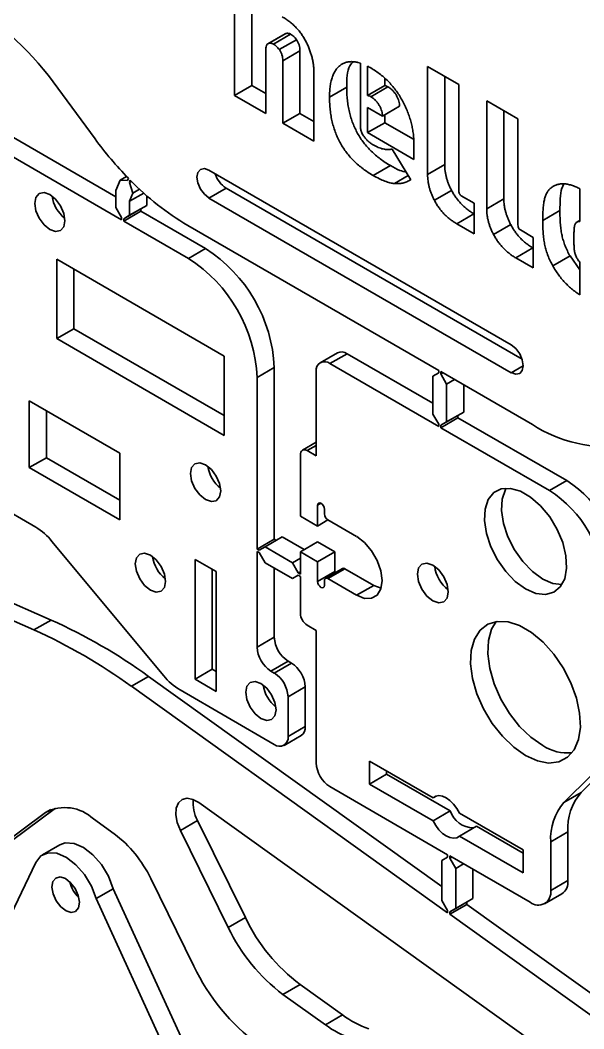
# Model space of a CAD drawing. Header units: millimetres. Extents: x 0 to 415, y 0 to 292.
# Drawn here: x 338.52 to 344.32, y 138.08 to 148.46 of the extents above; entities that cross this region are included whole.
import ezdxf

# ---------------------------------------------------------------- set-up
doc = ezdxf.new("R2010")
doc.units = ezdxf.units.MM

# ---------------------------------------------------------------- blocks, each defined once
blk = doc.blocks.new('SE37')
at = {"color": 7, "linetype": 'Continuous', "lineweight": 35}
for p, q in [((340.374, 146.927), (340.348, 146.896)), ((340.415, 146.935), (340.374, 146.927)), ((340.462, 146.918), (340.415, 146.935)), ((340.348, 146.896), (340.338, 146.847)), ((340.338, 146.847), (340.348, 146.787)), ((340.348, 146.787), (340.374, 146.725)), ((340.374, 146.725), (340.415, 146.671)), ((340.415, 146.671), (340.462, 146.633))]:
    blk.add_line(p, q, dxfattribs=at)
blk = doc.blocks.new('SE36')
blk.add_blockref('SE37', (0, 0))
blk = doc.blocks.new('SE39')
at = {"color": 7, "linetype": 'Continuous', "lineweight": 35}
for p, q in [((343.623, 145.082), (343.576, 145.121)), ((343.664, 145.028), (343.623, 145.082)), ((343.69, 144.966), (343.664, 145.028)), ((343.7, 144.906), (343.69, 144.966)), ((343.576, 144.835), (343.623, 144.818)), ((343.623, 144.818), (343.664, 144.826)), ((343.664, 144.826), (343.69, 144.857)), ((343.69, 144.857), (343.7, 144.906))]:
    blk.add_line(p, q, dxfattribs=at)
blk = doc.blocks.new('SE38')
blk.add_blockref('SE39', (0, 0))
blk = doc.blocks.new('SE165')
at = {"color": 7, "linetype": 'Continuous', "lineweight": 35}
for p, q in [((340.318, 143.898), (340.284, 143.859)), ((340.369, 143.908), (340.318, 143.898)), ((340.428, 143.887), (340.369, 143.908)), ((340.284, 143.859), (340.273, 143.797)), ((340.273, 143.797), (340.284, 143.721)), ((340.488, 143.839), (340.428, 143.887)), ((340.538, 143.771), (340.488, 143.839)), ((340.284, 143.721), (340.318, 143.644)), ((340.572, 143.693), (340.538, 143.771)), ((340.584, 143.617), (340.572, 143.693)), ((340.318, 143.644), (340.369, 143.576)), ((340.572, 143.556), (340.584, 143.617)), ((340.369, 143.576), (340.428, 143.528)), ((340.428, 143.528), (340.488, 143.507)), ((340.488, 143.507), (340.538, 143.517)), ((340.538, 143.517), (340.572, 143.556))]:
    blk.add_line(p, q, dxfattribs=at)
blk = doc.blocks.new('SE164')
blk.add_blockref('SE165', (0, 0))
blk = doc.blocks.new('SE169')
at = {"color": 7, "linetype": 'Continuous', "lineweight": 35}
for p, q in [((338.679, 146.639), (338.668, 146.577)), ((338.713, 146.678), (338.679, 146.639)), ((338.764, 146.688), (338.713, 146.678)), ((338.823, 146.667), (338.764, 146.688)), ((338.883, 146.619), (338.823, 146.667)), ((338.933, 146.551), (338.883, 146.619)), ((338.668, 146.577), (338.679, 146.502)), ((338.679, 146.502), (338.713, 146.424)), ((338.967, 146.473), (338.933, 146.551)), ((338.713, 146.424), (338.764, 146.356)), ((338.979, 146.398), (338.967, 146.473)), ((338.967, 146.336), (338.979, 146.398)), ((338.764, 146.356), (338.823, 146.308)), ((338.823, 146.308), (338.883, 146.287)), ((338.883, 146.287), (338.933, 146.297)), ((338.933, 146.297), (338.967, 146.336))]:
    blk.add_line(p, q, dxfattribs=at)
blk = doc.blocks.new('SE168')
blk.add_blockref('SE169', (0, 0))
blk = doc.blocks.new('SE171')
at = {"color": 7, "linetype": 'Continuous', "lineweight": 35}
for p, q in [((340.854, 141.607), (340.842, 141.545)), ((340.887, 141.646), (340.854, 141.607)), ((340.938, 141.656), (340.887, 141.646)), ((340.997, 141.635), (340.938, 141.656)), ((341.057, 141.587), (340.997, 141.635)), ((340.842, 141.545), (340.854, 141.47)), ((341.107, 141.519), (341.057, 141.587)), ((341.141, 141.441), (341.107, 141.519)), ((340.854, 141.47), (340.887, 141.392)), ((341.153, 141.366), (341.141, 141.441)), ((340.887, 141.392), (340.938, 141.324)), ((340.938, 141.324), (340.997, 141.276)), ((341.107, 141.265), (341.141, 141.304)), ((341.141, 141.304), (341.153, 141.366)), ((340.997, 141.276), (341.057, 141.255)), ((341.057, 141.255), (341.107, 141.265))]:
    blk.add_line(p, q, dxfattribs=at)
blk = doc.blocks.new('SE170')
blk.add_blockref('SE171', (0, 0))
blk = doc.blocks.new('SE175')
at = {"color": 7, "linetype": 'Continuous', "lineweight": 35}
for p, q in [((339.749, 142.966), (339.715, 142.928)), ((339.799, 142.976), (339.749, 142.966)), ((339.859, 142.955), (339.799, 142.976)), ((339.715, 142.928), (339.703, 142.866)), ((339.703, 142.866), (339.715, 142.79)), ((339.919, 142.907), (339.859, 142.955)), ((339.969, 142.839), (339.919, 142.907)), ((339.715, 142.79), (339.749, 142.712)), ((340.003, 142.762), (339.969, 142.839)), ((340.015, 142.686), (340.003, 142.762)), ((339.749, 142.712), (339.799, 142.644)), ((340.003, 142.624), (340.015, 142.686)), ((339.799, 142.644), (339.859, 142.596)), ((339.859, 142.596), (339.919, 142.575)), ((339.919, 142.575), (339.969, 142.585)), ((339.969, 142.585), (340.003, 142.624))]:
    blk.add_line(p, q, dxfattribs=at)
blk = doc.blocks.new('SE174')
blk.add_blockref('SE175', (0, 0))
blk = doc.blocks.new('SE199')
at = {"color": 7, "linetype": 'Continuous', "lineweight": 35}
for p, q in [((342.656, 142.865), (342.622, 142.825)), ((342.708, 142.875), (342.656, 142.865)), ((342.769, 142.854), (342.708, 142.875)), ((342.83, 142.805), (342.769, 142.854)), ((342.622, 142.825), (342.61, 142.762)), ((342.61, 142.762), (342.622, 142.685)), ((342.881, 142.735), (342.83, 142.805)), ((342.622, 142.685), (342.656, 142.605)), ((342.916, 142.656), (342.881, 142.735)), ((342.928, 142.578), (342.916, 142.656)), ((342.656, 142.605), (342.708, 142.536)), ((342.916, 142.515), (342.928, 142.578)), ((342.708, 142.536), (342.769, 142.486)), ((342.769, 142.486), (342.83, 142.465)), ((342.83, 142.465), (342.881, 142.475)), ((342.881, 142.475), (342.916, 142.515))]:
    blk.add_line(p, q, dxfattribs=at)
blk = doc.blocks.new('SE198')
blk.add_blockref('SE199', (0, 0))
blk = doc.blocks.new('SE201')
at = {"color": 7, "linetype": 'Continuous', "lineweight": 35}
for p, q in [((342.771, 140.221), (342.798, 140.173)), ((342.798, 140.173), (342.831, 140.13)), ((342.831, 140.13), (342.868, 140.093)), ((342.868, 140.093), (342.907, 140.066)), ((342.907, 140.066), (342.945, 140.049)), ((343.015, 140.048), (343.042, 140.065)), ((342.945, 140.049), (342.982, 140.043)), ((342.982, 140.043), (343.015, 140.048))]:
    blk.add_line(p, q, dxfattribs=at)
blk = doc.blocks.new('SE200')
blk.add_blockref('SE201', (0, 0))
blk = doc.blocks.new('SE203')
at = {"color": 7, "linetype": 'Continuous', "lineweight": 35}
for p, q in [((342.798, 140.475), (342.771, 140.458)), ((342.831, 140.481), (342.798, 140.475)), ((342.868, 140.475), (342.831, 140.481)), ((342.907, 140.458), (342.868, 140.475)), ((342.945, 140.43), (342.907, 140.458)), ((342.982, 140.394), (342.945, 140.43)), ((343.015, 140.35), (342.982, 140.394)), ((343.042, 140.302), (343.015, 140.35))]:
    blk.add_line(p, q, dxfattribs=at)
blk = doc.blocks.new('SE202')
blk.add_blockref('SE203', (0, 0))
blk = doc.blocks.new('SE205')
at = {"color": 7, "linetype": 'Continuous', "lineweight": 35}
for p, q in [((343.339, 143.529), (343.396, 143.6)), ((343.396, 143.6), (343.474, 143.639)), ((343.474, 143.639), (343.567, 143.644)), ((343.567, 143.644), (343.67, 143.616)), ((343.67, 143.616), (343.776, 143.554)), ((343.306, 143.431), (343.339, 143.529)), ((343.776, 143.554), (343.879, 143.464)), ((343.3, 143.312), (343.306, 143.431)), ((343.879, 143.464), (343.973, 143.351)), ((343.32, 143.18), (343.3, 143.312)), ((343.973, 143.351), (344.05, 143.222)), ((343.365, 143.043), (343.32, 143.18)), ((344.05, 143.222), (344.107, 143.086)), ((344.107, 143.086), (344.14, 142.95)), ((343.433, 142.909), (343.365, 143.043)), ((343.519, 142.787), (343.433, 142.909)), ((344.14, 142.95), (344.147, 142.824)), ((343.618, 142.685), (343.519, 142.787)), ((344.147, 142.824), (344.127, 142.714)), ((343.723, 142.609), (343.618, 142.685)), ((344.127, 142.714), (344.081, 142.629)), ((343.829, 142.563), (343.723, 142.609)), ((343.928, 142.551), (343.829, 142.563)), ((344.014, 142.574), (343.928, 142.551)), ((344.081, 142.629), (344.014, 142.574))]:
    blk.add_line(p, q, dxfattribs=at)
blk = doc.blocks.new('SE204')
blk.add_blockref('SE205', (0, 0))
blk = doc.blocks.new('SE207')
at = {"color": 7, "linetype": 'Continuous', "lineweight": 35}
for p, q in [((343.255, 142.184), (343.334, 142.246)), ((343.334, 142.246), (343.432, 142.275)), ((343.432, 142.275), (343.543, 142.271)), ((343.543, 142.271), (343.662, 142.232)), ((343.662, 142.232), (343.784, 142.161)), ((343.198, 142.093), (343.255, 142.184)), ((343.784, 142.161), (343.904, 142.062)), ((343.165, 141.975), (343.198, 142.093)), ((343.904, 142.062), (344.015, 141.939)), ((343.158, 141.838), (343.165, 141.975)), ((344.015, 141.939), (344.112, 141.797)), ((343.178, 141.687), (343.158, 141.838)), ((344.112, 141.797), (344.191, 141.644)), ((343.223, 141.53), (343.178, 141.687)), ((344.191, 141.644), (344.249, 141.486)), ((343.292, 141.373), (343.223, 141.53)), ((344.249, 141.486), (344.281, 141.331)), ((343.381, 141.225), (343.292, 141.373)), ((344.281, 141.331), (344.288, 141.186)), ((343.486, 141.092), (343.381, 141.225)), ((343.602, 140.98), (343.486, 141.092)), ((344.288, 141.186), (344.268, 141.058)), ((344.268, 141.058), (344.223, 140.953)), ((343.723, 140.894), (343.602, 140.98)), ((343.845, 140.839), (343.723, 140.894)), ((344.223, 140.953), (344.154, 140.876)), ((343.961, 140.817), (343.845, 140.839)), ((344.066, 140.83), (343.961, 140.817)), ((344.154, 140.876), (344.066, 140.83))]:
    blk.add_line(p, q, dxfattribs=at)
blk = doc.blocks.new('SE206')
blk.add_blockref('SE207', (0, 0))
blk = doc.blocks.new('SE217')
at = {"color": 7, "linetype": 'Continuous', "lineweight": 35}
for p, q in [((340.148, 140.407), (340.126, 140.352)), ((340.186, 140.442), (340.148, 140.407)), ((340.237, 140.455), (340.186, 140.442)), ((340.296, 140.443), (340.237, 140.455)), ((340.359, 140.409), (340.296, 140.443)), ((340.126, 140.352), (340.122, 140.283)), ((340.122, 140.283), (340.136, 140.204)), ((340.136, 140.204), (340.168, 140.124))]:
    blk.add_line(p, q, dxfattribs=at)
blk = doc.blocks.new('SE216')
blk.add_blockref('SE217', (0, 0))
blk = doc.blocks.new('SE425')
at = {"color": 7, "linetype": 'Continuous', "lineweight": 35}
for p, q in [((338.929, 139.644), (338.884, 139.633)), ((338.983, 139.627), (338.929, 139.644)), ((338.854, 139.596), (338.845, 139.539)), ((338.845, 139.539), (338.857, 139.47)), ((338.884, 139.633), (338.854, 139.596)), ((339.037, 139.585), (338.983, 139.627)), ((339.084, 139.524), (339.037, 139.585)), ((338.857, 139.47), (338.889, 139.399)), ((339.116, 139.454), (339.084, 139.524)), ((339.128, 139.384), (339.116, 139.454)), ((338.889, 139.399), (338.936, 139.338)), ((338.936, 139.338), (338.99, 139.296)), ((339.089, 139.29), (339.119, 139.327)), ((339.119, 139.327), (339.128, 139.384)), ((338.99, 139.296), (339.044, 139.279)), ((339.044, 139.279), (339.089, 139.29))]:
    blk.add_line(p, q, dxfattribs=at)
blk = doc.blocks.new('SE424')
blk.add_blockref('SE425', (0, 0))
blk = doc.blocks.new('SE449')
at = {"color": 7, "linetype": 'Continuous', "lineweight": 35}
for p, q in [((338.731, 139.86), (338.678, 139.794)), ((338.805, 139.893), (338.731, 139.86)), ((338.895, 139.888), (338.805, 139.893)), ((338.993, 139.846), (338.895, 139.888)), ((339.09, 139.77), (338.993, 139.846)), ((339.179, 139.669), (339.09, 139.77)), ((339.251, 139.549), (339.179, 139.669)), ((339.3, 139.421), (339.251, 139.549))]:
    blk.add_line(p, q, dxfattribs=at)
blk = doc.blocks.new('SE448')
blk.add_blockref('SE449', (0, 0))
blk = doc.blocks.new('SE605')
at = {"color": 7, "linetype": 'Continuous', "lineweight": 35}
for p, q in [((341.581, 142.687), (341.583, 142.669)), ((341.583, 142.669), (341.591, 142.652)), ((341.591, 142.652), (341.603, 142.636)), ((341.649, 142.632), (341.651, 142.646)), ((341.603, 142.636), (341.616, 142.625)), ((341.616, 142.625), (341.63, 142.621)), ((341.63, 142.621), (341.641, 142.623)), ((341.641, 142.623), (341.649, 142.632))]:
    blk.add_line(p, q, dxfattribs=at)
blk = doc.blocks.new('SE604')
blk.add_blockref('SE605', (0, 0))
blk = doc.blocks.new('SE607')
at = {"color": 7, "linetype": 'Continuous', "lineweight": 35}
for p, q in [((342.065, 143.086), (341.984, 143.148)), ((342.138, 143.001), (342.065, 143.086)), ((342.195, 142.901), (342.138, 143.001)), ((342.233, 142.796), (342.195, 142.901)), ((342.245, 142.695), (342.233, 142.796)), ((342.233, 142.609), (342.245, 142.695)), ((341.984, 142.544), (342.065, 142.512)), ((342.138, 142.513), (342.195, 142.546)), ((342.195, 142.546), (342.233, 142.609)), ((342.065, 142.512), (342.138, 142.513))]:
    blk.add_line(p, q, dxfattribs=at)
blk = doc.blocks.new('SE606')
blk.add_blockref('SE607', (0, 0))
blk = doc.blocks.new('SE609')
at = {"color": 7, "linetype": 'Continuous', "lineweight": 35}
for p, q in [((341.583, 143.484), (341.581, 143.47)), ((341.591, 143.493), (341.583, 143.484)), ((341.603, 143.496), (341.591, 143.493)), ((341.616, 143.491), (341.603, 143.496)), ((341.63, 143.48), (341.616, 143.491)), ((341.641, 143.464), (341.63, 143.48)), ((341.649, 143.447), (341.641, 143.464)), ((341.651, 143.43), (341.649, 143.447))]:
    blk.add_line(p, q, dxfattribs=at)
blk = doc.blocks.new('SE608')
blk.add_blockref('SE609', (0, 0))
blk = doc.blocks.new('SE633')
at = {"color": 7, "linetype": 'Continuous', "lineweight": 35}
for p, q in [((343.483, 143.533), (343.516, 143.631)), ((343.516, 143.631), (343.525, 143.646)), ((343.477, 143.415), (343.483, 143.533)), ((343.496, 143.282), (343.477, 143.415)), ((343.542, 143.145), (343.496, 143.282)), ((343.61, 143.011), (343.542, 143.145)), ((343.696, 142.89), (343.61, 143.011)), ((343.794, 142.787), (343.696, 142.89)), ((343.9, 142.711), (343.794, 142.787))]:
    blk.add_line(p, q, dxfattribs=at)
blk = doc.blocks.new('SE632')
blk.add_blockref('SE633', (0, 0))
blk = doc.blocks.new('SE635')
at = {"color": 7, "linetype": 'Continuous', "lineweight": 35}
for p, q in [((344.006, 142.665), (343.9, 142.711)), ((344.098, 142.653), (344.006, 142.665))]:
    blk.add_line(p, q, dxfattribs=at)
blk = doc.blocks.new('SE634')
blk.add_blockref('SE635', (0, 0))
blk = doc.blocks.new('SE639')
at = {"color": 7, "linetype": 'Continuous', "lineweight": 35}
for p, q in [((343.374, 142.195), (343.422, 142.274)), ((343.342, 142.077), (343.374, 142.195)), ((343.335, 141.94), (343.342, 142.077)), ((343.355, 141.789), (343.335, 141.94)), ((343.4, 141.632), (343.355, 141.789)), ((343.469, 141.475), (343.4, 141.632)), ((343.558, 141.327), (343.469, 141.475)), ((343.662, 141.194), (343.558, 141.327)), ((343.778, 141.082), (343.662, 141.194)), ((343.9, 140.996), (343.778, 141.082))]:
    blk.add_line(p, q, dxfattribs=at)
blk = doc.blocks.new('SE638')
blk.add_blockref('SE639', (0, 0))
blk = doc.blocks.new('SE651')
at = {"color": 7, "linetype": 'Continuous', "lineweight": 35}
for p, q in [((338.982, 139.995), (338.926, 139.975)), ((339.072, 139.99), (338.982, 139.995)), ((339.17, 139.948), (339.072, 139.99)), ((339.267, 139.872), (339.17, 139.948)), ((339.356, 139.771), (339.267, 139.872)), ((339.427, 139.651), (339.356, 139.771)), ((339.476, 139.523), (339.427, 139.651))]:
    blk.add_line(p, q, dxfattribs=at)
blk = doc.blocks.new('SE650')
blk.add_blockref('SE651', (0, 0))

msp = doc.modelspace()

# ---------------------------------------------------------------- linework, layer by layer
at = {"color": 7, "linetype": 'Continuous', "lineweight": 35}
for p, q in [((340.7262, 147.6887), (340.7262, 149.1328)), ((340.903, 147.7908), (340.903, 149.0307)), ((336.4154, 148.4285), (339.5027, 146.6462)), ((336.2386, 148.3264), (339.5628, 146.4074)), ((341.2458, 148.3226), (341.069, 148.2205)), ((341.2529, 148.3261), (341.0761, 148.2241)), ((341.3038, 148.3185), (341.127, 148.2164)), ((341.3636, 148.2622), (341.1869, 148.1602)), ((341.0468, 148.147), (341.0468, 147.5036)), ((341.4, 148.1472), (341.2232, 148.0452)), ((341.2232, 147.4018), (341.2232, 148.0452)), ((341.4, 147.5039), (341.4, 148.1472)), ((342.0248, 148.0192), (342.0248, 147.3464)), ((342.0955, 147.6883), (342.0955, 147.9892)), ((342.7142, 147.9852), (343.0348, 147.8)), ((342.7142, 146.8738), (342.7142, 147.9852)), ((341.5438, 147.9121), (341.5438, 147.2167)), ((342.2723, 147.8641), (342.2723, 147.7904)), ((342.891, 146.9758), (342.891, 147.8831)), ((338.9062, 147.7626), (339.2888, 147.2411)), ((340.903, 147.7908), (340.7262, 147.6887)), ((341.0468, 147.7077), (340.903, 147.7908)), ((341.8809, 147.7724), (341.7042, 147.6703)), ((342.0955, 147.6883), (342.2723, 147.7904)), ((342.306, 147.7769), (342.1293, 147.6749)), ((343.0348, 147.8), (343.0348, 146.717)), ((341.0468, 147.5036), (340.7262, 147.6887)), ((343.3234, 147.6335), (343.6441, 147.4483)), ((343.3234, 146.5221), (343.3234, 147.6335)), ((342.0955, 147.5647), (342.2495, 147.4758)), ((342.0955, 147.3056), (342.0955, 147.5647)), ((342.4263, 147.5779), (342.2495, 147.4758)), ((343.5002, 146.6241), (343.5002, 147.5314)), ((341.4, 147.5039), (341.2232, 147.4018)), ((341.5438, 147.4208), (341.4, 147.5039)), ((342.2723, 147.489), (342.2723, 147.4076)), ((343.6441, 147.4483), (343.6441, 146.3653)), ((341.5438, 147.2167), (341.2232, 147.4018)), ((342.2723, 147.4076), (342.0955, 147.3056)), ((342.568, 147.2369), (342.2723, 147.4076)), ((342.5729, 147.03), (342.0955, 147.3056)), ((342.3505, 147.1355), (342.5423, 146.8202)), ((342.5729, 147.1928), (342.5729, 147.03)), ((343.5761, 145.1205), (340.4619, 146.9183)), ((342.3318, 146.9659), (342.1551, 146.8639)), ((342.891, 146.9758), (342.7142, 146.8738)), ((339.5462, 146.8173), (339.5027, 146.7105)), ((339.5462, 146.8173), (339.6123, 146.8554)), ((339.623, 146.8127), (339.5462, 146.8173)), ((339.6321, 146.835), (339.623, 146.8127)), ((339.6519, 146.8148), (339.6431, 146.793)), ((339.6625, 146.8042), (339.6431, 146.793)), ((339.6435, 146.7925), (339.663, 146.8037)), ((342.516, 146.8634), (342.373, 146.7809)), ((339.5027, 146.7105), (339.5027, 146.536)), ((339.6431, 146.793), (339.6435, 146.7925)), ((339.6783, 146.6829), (339.6435, 146.7925)), ((339.7472, 146.7226), (339.6783, 146.6829)), ((340.6387, 146.7346), (340.4619, 146.6325)), ((340.6387, 146.7346), (343.6879, 144.9743)), ((342.9611, 146.7114), (342.7843, 146.6094)), ((344.2813, 146.7279), (344.2813, 146.3903)), ((339.7903, 146.6832), (339.6441, 146.5988)), ((339.6783, 146.6829), (339.6441, 146.5988)), ((339.6441, 146.5988), (339.6441, 146.4544)), ((339.8209, 146.5564), (339.8209, 146.6561)), ((340.4619, 146.6325), (343.5761, 144.8347)), ((343.0611, 146.6555), (343.1939, 146.5789)), ((343.5002, 146.6241), (343.3234, 146.5221)), ((339.5027, 146.536), (339.5628, 146.4319)), ((339.7608, 146.5217), (339.584, 146.4197)), ((339.7608, 146.4972), (339.584, 146.3952)), ((339.6441, 146.4544), (339.8209, 146.5564)), ((339.8209, 146.5564), (339.7608, 146.5217)), ((339.7608, 146.5217), (339.7608, 146.4972)), ((339.7608, 146.4972), (340.4282, 146.1119)), ((343.1939, 146.5789), (343.1939, 146.2642)), ((344.0774, 146.5044), (343.9006, 146.4024)), ((339.5628, 146.4319), (339.5628, 146.4074)), ((339.584, 146.4197), (339.6441, 146.4544)), ((339.584, 146.4197), (339.584, 146.3952)), ((339.584, 146.3952), (340.2514, 146.0099)), ((343.1908, 146.47), (343.014, 146.368)), ((343.1939, 146.4683), (343.1908, 146.47)), ((344.2813, 146.4018), (344.2539, 146.386)), ((340.2436, 146.3503), (342.8287, 144.8579)), ((343.1939, 146.2642), (343.014, 146.368)), ((343.5703, 146.3597), (343.3936, 146.2577)), ((343.6704, 146.3038), (343.8031, 146.2272)), ((343.8031, 146.2272), (343.8031, 145.9125)), ((340.2514, 146.0099), (340.4282, 146.1119)), ((343.8, 146.1183), (343.6233, 146.0163)), ((343.8031, 146.1166), (343.8, 146.1183)), ((338.8938, 146.0016), (340.6191, 145.0056)), ((338.8938, 145.185), (338.8938, 146.0016)), ((343.8031, 145.9125), (343.6233, 146.0163)), ((344.1816, 146.0361), (344.0048, 145.934)), ((344.2813, 145.8945), (344.1816, 146.0361)), ((344.2813, 145.9748), (344.2813, 145.6372)), ((339.0706, 145.2871), (339.0706, 145.8995)), ((338.8938, 145.185), (339.0706, 145.2871)), ((340.6191, 144.3931), (339.0706, 145.2871)), ((340.6191, 144.189), (338.8938, 145.185)), ((341.7847, 145.0397), (341.608, 144.9376)), ((340.6191, 145.0056), (340.6191, 144.189)), ((341.8847, 145.0298), (341.708, 144.9277)), ((341.8847, 145.0298), (342.7686, 144.5195)), ((341.1353, 144.8872), (340.9585, 144.7851)), ((341.1353, 144.8872), (341.1353, 143.1212)), ((341.5665, 144.8461), (341.5665, 143.9789)), ((342.8287, 144.2807), (341.708, 144.9277)), ((342.8287, 144.8334), (342.7686, 144.7987)), ((342.8287, 144.8334), (342.8287, 144.8579)), ((342.8499, 144.8457), (343.7944, 144.3004)), ((342.8499, 144.8212), (342.8499, 144.8457)), ((342.8499, 144.8212), (342.8712, 144.8334)), ((343.6999, 144.9062), (343.5761, 144.8347)), ((340.9585, 144.7851), (340.9585, 143.0191)), ((342.7686, 144.4093), (342.7686, 144.7987)), ((342.91, 144.7171), (342.8499, 144.8212)), ((342.9914, 144.764), (342.91, 144.7171)), ((342.91, 144.3277), (342.91, 144.7171)), ((343.0868, 144.7089), (343.0868, 144.4297)), ((339.5443, 144.0068), (338.6109, 144.5457)), ((338.6109, 144.5457), (338.6109, 143.8573)), ((338.7877, 144.4436), (338.7877, 143.9594)), ((342.91, 144.3277), (343.0868, 144.4297)), ((343.0868, 144.4297), (343.0267, 144.395)), ((342.7686, 144.4093), (342.8287, 144.3052)), ((343.0267, 144.395), (342.8499, 144.293)), ((343.0267, 144.3705), (342.8499, 144.2685)), ((342.8499, 144.293), (342.91, 144.3277)), ((343.0267, 144.3705), (343.0267, 144.395)), ((343.0267, 144.3705), (344.1475, 143.7235)), ((342.8287, 144.2807), (342.8287, 144.3052)), ((342.8499, 144.2685), (342.8499, 144.293)), ((343.9707, 143.6215), (342.8499, 144.2685)), ((341.5665, 144.1188), (341.4246, 144.0369)), ((338.6771, 143.2443), (337.2752, 144.0536)), ((339.5443, 143.3185), (339.5443, 144.0068)), ((341.5665, 144.085), (341.4746, 144.032)), ((341.5665, 143.9789), (341.4746, 144.032)), ((338.7877, 143.9594), (338.6109, 143.8573)), ((338.7877, 143.9594), (339.5443, 143.5226)), ((341.4039, 143.9911), (341.4039, 143.3583)), ((338.6109, 143.8573), (339.5443, 143.3185)), ((343.9707, 143.6215), (344.1475, 143.7235)), ((341.5807, 143.4704), (341.616, 143.4908)), ((341.5807, 143.2563), (341.5807, 143.4704)), ((341.6514, 143.3806), (341.6514, 143.4296)), ((341.5807, 143.2563), (341.4039, 143.3583)), ((341.6884, 143.3184), (341.5807, 143.2563)), ((341.6867, 143.3194), (341.9837, 143.1479)), ((339.996, 141.7155), (338.8452, 143.0981)), ((341.1353, 143.1212), (340.9585, 143.0191)), ((341.2166, 143.1437), (341.0399, 143.0416)), ((341.1565, 143.109), (341.1353, 143.1212)), ((341.2166, 143.1437), (341.4426, 143.0132)), ((341.5807, 143.0929), (341.4039, 142.9909)), ((341.5807, 143.0929), (341.7575, 142.9909)), ((340.9797, 143.0069), (340.9585, 143.0191)), ((340.9585, 142.9947), (340.9585, 142.0089)), ((340.9797, 142.9824), (340.9585, 142.9947)), ((341.0399, 143.0416), (340.9797, 143.0069)), ((340.9797, 142.9824), (341.0399, 142.8783)), ((341.3226, 142.8784), (341.0399, 143.0416)), ((341.4039, 142.9909), (341.4039, 142.762)), ((341.5807, 142.8888), (341.4039, 142.9909)), ((341.7575, 142.9909), (341.5807, 142.8888)), ((341.7575, 142.9909), (341.7575, 142.7886)), ((340.3186, 142.9131), (340.5378, 142.7866)), ((340.3186, 141.6802), (340.3186, 142.9131)), ((341.3226, 142.7151), (341.0399, 142.8783)), ((341.3226, 142.8784), (341.4039, 142.9253)), ((341.3827, 142.7743), (341.3226, 142.8784)), ((341.5807, 142.6865), (341.5807, 142.8888)), ((337.6511, 142.811), (338.8365, 142.2885)), ((340.4954, 141.7822), (340.4954, 142.8111)), ((340.5378, 142.7866), (340.5378, 141.5536)), ((341.1353, 142.8232), (341.1353, 142.1109)), ((341.3226, 142.7151), (341.3827, 142.7498)), ((341.3827, 142.7498), (341.3226, 142.7151)), ((341.3827, 142.7743), (341.4039, 142.7865)), ((341.4039, 142.762), (341.3827, 142.7743)), ((341.4039, 142.7375), (341.3827, 142.7498)), ((341.5807, 142.6865), (341.7575, 142.7886)), ((341.8385, 142.8196), (341.6618, 142.7176)), ((341.8635, 142.8172), (341.6867, 142.7151)), ((341.7575, 142.7886), (341.7594, 142.774)), ((342.1605, 142.6457), (341.8635, 142.8172)), ((337.4743, 142.7089), (338.6597, 142.1865)), ((341.4039, 142.7375), (341.4039, 142.3581)), ((341.6514, 142.6457), (341.6514, 142.6947)), ((341.6867, 142.7151), (341.9837, 142.5437)), ((342.1605, 142.6457), (341.9837, 142.5437)), ((342.2346, 142.6153), (342.1605, 142.6457)), ((338.6597, 142.1865), (338.8365, 142.2885)), ((341.5665, 142.1825), (341.4746, 142.2356)), ((341.5665, 142.1825), (341.5665, 140.8189)), ((340.9585, 142.0089), (341.1353, 142.1109)), ((341.2767, 141.866), (341.1, 141.7639)), ((341.1353, 141.7435), (341.3121, 141.8456)), ((341.2767, 141.866), (341.3121, 141.8456)), ((340.3186, 141.6802), (340.4954, 141.7822)), ((340.5378, 141.7577), (340.4954, 141.7822)), ((341.1, 141.7639), (341.1353, 141.7435)), ((339.8393, 141.7087), (339.6626, 141.6066)), ((339.8393, 141.7087), (342.8624, 139.5453)), ((340.5378, 141.5536), (340.3186, 141.6802)), ((339.6626, 141.6066), (342.9211, 139.2748)), ((341.1353, 141.0086), (340.1641, 141.5693)), ((341.4535, 141.6006), (341.2767, 141.4986)), ((341.4535, 141.6006), (341.4535, 141.1924)), ((341.2767, 141.4986), (341.2767, 141.0903)), ((341.2767, 141.0903), (341.4535, 141.1924)), ((341.2353, 140.9987), (341.4121, 141.1008)), ((342.1145, 140.8373), (342.7713, 140.4582)), ((342.1145, 140.8373), (342.1145, 140.6005)), ((344.5762, 140.7915), (344.2961, 140.5124)), ((342.2913, 140.7026), (342.1145, 140.6005)), ((342.2913, 140.7026), (342.2913, 140.7353)), ((342.9481, 140.3234), (342.2913, 140.7026)), ((344.3994, 140.6895), (344.1193, 140.4104)), ((341.708, 140.5739), (342.9211, 139.8736)), ((342.1145, 140.6005), (342.7713, 140.2214)), ((342.804, 140.4771), (342.7713, 140.4582)), ((344.1193, 140.4104), (344.2961, 140.5124)), ((347.2931, 135.4471), (340.3589, 140.4093)), ((338.7795, 140.307), (337.109, 139.0659)), ((338.8819, 140.3538), (337.2858, 139.1679)), ((338.833, 140.3379), (338.7795, 140.307)), ((342.9481, 140.3234), (342.7713, 140.2214)), ((343.0417, 140.3021), (343.6985, 139.9229)), ((339.4866, 140.0878), (339.2726, 140.2409)), ((340.3444, 140.2261), (340.1676, 140.124)), ((340.3444, 140.2261), (340.8375, 139.2256)), ((343.2185, 140.1673), (343.0417, 140.0653)), ((343.6985, 139.8902), (343.2185, 140.1673)), ((340.1676, 140.124), (340.6608, 139.1236)), ((343.0417, 140.0653), (343.6985, 139.6861)), ((344.1591, 140.1085), (343.9823, 140.0064)), ((344.1591, 140.1085), (344.1591, 139.608)), ((338.9258, 139.975), (338.749, 139.8729)), ((343.9823, 140.0064), (343.9823, 139.506)), ((342.9211, 139.8475), (342.8624, 139.8136)), ((342.9211, 139.8736), (342.9211, 139.8475)), ((342.9423, 139.8614), (343.7702, 139.3835)), ((342.9423, 139.8614), (342.9423, 139.8369)), ((342.9635, 139.8491), (342.9423, 139.8369)), ((342.9437, 139.8361), (342.9649, 139.8483)), ((343.6985, 139.9229), (343.6985, 139.6861)), ((338.6784, 139.7938), (337.8624, 138.0927)), ((342.8624, 139.8136), (342.8624, 139.4009)), ((342.9423, 139.8369), (342.9437, 139.8361)), ((343.0038, 139.732), (342.9437, 139.8361)), ((343.0852, 139.7789), (343.0038, 139.732)), ((343.0038, 139.732), (343.0038, 139.3193)), ((343.1806, 139.4213), (343.1806, 139.7238)), ((339.862, 139.6292), (340.308, 138.7245)), ((343.9823, 139.506), (344.1591, 139.608)), ((339.2995, 139.4214), (339.4763, 139.5235)), ((341.619, 134.8416), (339.4763, 139.5235)), ((343.9201, 139.3686), (344.0969, 139.4707)), ((341.4729, 134.6725), (339.2995, 139.4214)), ((342.8624, 139.4009), (342.9211, 139.2992)), ((343.1191, 139.3616), (342.9423, 139.2596)), ((343.1205, 139.3866), (342.9437, 139.2845)), ((343.0038, 139.3193), (343.1806, 139.4213)), ((343.1191, 139.3858), (343.1191, 139.3616)), ((343.1191, 139.3616), (345.7765, 137.46)), ((343.1806, 139.4213), (343.1205, 139.3866)), ((340.8375, 139.2256), (340.6608, 139.1236)), ((342.9211, 139.2992), (342.9211, 139.2748)), ((342.9437, 139.2845), (342.9423, 139.2854)), ((342.9423, 139.2854), (342.9423, 139.2596)), ((342.9423, 139.2596), (345.8366, 137.1884)), ((342.9437, 139.2845), (343.0038, 139.3193)), ((341.4006, 138.5378), (341.2238, 138.4357)), ((341.4006, 138.5378), (341.8386, 138.2243)), ((341.2238, 138.4357), (341.6618, 138.1223)), ((341.8386, 138.2243), (341.6618, 138.1223))]:
    msp.add_line(p, q, dxfattribs=at)
for centre, radius, start, end in [((336.2714, 145.8955), 3.2293, 35.32201, 58.65112), ((342.3433, 149.4749), 3.7842, 216.17856, 224.23596), ((341.7011, 148.8158), 2.8641, 224.31696, 239.41029), ((340.787, 146.9638), 0.2731, 197.70377, 237.10104), ((339.1926, 146.7008), 0.3501, 188.02673, 231.96789), ((339.6001, 144.8173), 1.5368, 2.60548, 57.39452), ((339.4233, 144.7153), 1.5368, 2.60548, 57.39452), ((341.8262, 144.948), 0.1006, 54.38242, 114.30712), ((341.6528, 144.8601), 0.0873, 50.79671, 189.21404), ((344.5526, 145.4614), 1.3866, 236.85414, 278.15382), ((341.447, 143.9981), 0.0437, 50.79671, 189.21404), ((340.7978, 143.9206), 0.3501, 188.02673, 231.96789), ((343.485, 142.6879), 1.2294, 2.60548, 57.39452), ((343.3082, 142.5858), 1.2294, 2.60548, 57.39452), ((341.7282, 143.3841), 0.0768, 182.5971, 237.39518), ((338.3462, 142.694), 0.6422, 39.00686, 58.98491), ((340.2285, 142.9891), 0.3501, 188.02673, 231.96789), ((341.8489, 142.7973), 0.0246, 53.70571, 114.98389), ((343.1406, 142.8848), 0.3558, 186.96185, 233.03277), ((341.6729, 142.6982), 0.0218, 50.79355, 189.19403), ((341.5574, 142.365), 0.1537, 182.60548, 237.39452), ((336.5235, 137.1308), 5.6526, 54.08382, 65.84623), ((336.3467, 137.0287), 5.6526, 54.08382, 65.84623), ((341.4424, 142.1249), 0.3074, 182.60548, 237.39452), ((341.2656, 142.0229), 0.3074, 182.60548, 237.39452), ((341.1465, 141.5867), 0.3074, 2.60548, 57.39452), ((340.495, 142.1197), 0.6422, 219.00686, 238.98491), ((340.9697, 141.4846), 0.3074, 2.60548, 57.39452), ((341.367, 141.669), 0.3501, 188.02673, 231.96789), ((341.3584, 141.1802), 0.0959, 304.05635, 7.25583), ((341.1905, 141.0763), 0.0873, 230.79671, 9.21404), ((344.1544, 141.3845), 0.4643, 236.76937, 275.84388), ((341.8736, 140.8329), 0.3074, 182.60548, 237.39452), ((344.7199, 140.1434), 0.5619, 138.96011, 183.5703), ((340.6778, 140.4056), 0.3787, 174.54581, 208.30877), ((344.5431, 140.0414), 0.5619, 138.96011, 183.5703), ((338.9806, 139.9347), 0.4231, 46.35704, 118.37018), ((343.1918, 140.4056), 0.2573, 198.62733, 268.65131), ((338.7371, 139.0913), 1.247, 25.55589, 53.04931), ((339.3465, 139.6694), 0.3273, 193.38684, 226.60778), ((344.0164, 139.5898), 0.1439, 304.05635, 7.25583), ((343.853, 139.485), 0.131, 230.79671, 9.21404), ((342.525, 140.0325), 1.8704, 205.55589, 233.04931), ((342.3482, 139.9305), 1.8704, 205.55589, 233.04931), ((342.2767, 139.6659), 2.1822, 205.55589, 233.04931), ((342.4649, 139.0793), 1.0598, 233.77463, 250.36337), ((342.2882, 138.9772), 1.0598, 233.77463, 250.36337)]:
    msp.add_arc(centre, radius, start, end, dxfattribs=at)
for points, knots in [([(341.2169, 148.4977), (341.2301, 148.4898), (341.2559, 148.4744), (341.2932, 148.4473), (341.3281, 148.4178), (341.3607, 148.3866), (341.3903, 148.3522), (341.418, 148.3165), (341.4428, 148.2779), (341.4572, 148.251), (341.4644, 148.2374)], [0, 0, 0, 0, 0.1430417, 0.2789298, 0.4070876, 0.5303925, 0.6493427, 0.7660493, 0.8822323, 1, 1, 1, 1]), ([(341.3038, 148.3185), (341.2997, 148.3205), (341.2912, 148.3248), (341.2785, 148.3277), (341.2654, 148.3288), (341.2572, 148.327), (341.2529, 148.3261)], [0, 0, 0, 0, 0.2242668, 0.4606843, 0.7195786, 1, 1, 1, 1]), ([(341.3636, 148.2622), (341.3592, 148.2681), (341.3505, 148.2799), (341.3356, 148.295), (341.32, 148.3083), (341.3092, 148.315), (341.3038, 148.3185)], [0, 0, 0, 0, 0.2487308, 0.493959, 0.7437743, 1, 1, 1, 1]), ([(341.4, 148.1472), (341.3996, 148.1573), (341.3988, 148.1767), (341.392, 148.207), (341.3803, 148.2361), (341.3692, 148.2535), (341.3636, 148.2622)], [0, 0, 0, 0, 0.2770959, 0.5287789, 0.7645682, 1, 1, 1, 1]), ([(341.0761, 148.2241), (341.0716, 148.222), (341.0619, 148.2175), (341.053, 148.2006), (341.0475, 148.1769), (341.0471, 148.1575), (341.0468, 148.147)], [0, 0, 0, 0, 0.2036613, 0.4300142, 0.6917975, 1, 1, 1, 1]), ([(341.127, 148.2164), (341.1229, 148.2185), (341.1144, 148.2227), (341.1017, 148.2256), (341.0886, 148.2267), (341.0804, 148.225), (341.0761, 148.2241)], [0, 0, 0, 0, 0.2242668, 0.4606843, 0.7195786, 1, 1, 1, 1]), ([(341.1869, 148.1602), (341.1824, 148.1661), (341.1737, 148.1779), (341.1588, 148.193), (341.1432, 148.2062), (341.1324, 148.213), (341.127, 148.2164)], [0, 0, 0, 0, 0.2487308, 0.493959, 0.7437743, 1, 1, 1, 1]), ([(341.2232, 148.0452), (341.2228, 148.0553), (341.2221, 148.0746), (341.2153, 148.1049), (341.2035, 148.1341), (341.1924, 148.1515), (341.1869, 148.1602)], [0, 0, 0, 0, 0.2770959, 0.5287789, 0.7645682, 1, 1, 1, 1]), ([(341.4644, 148.2374), (341.4708, 148.2244), (341.4835, 148.1981), (341.4997, 148.1581), (341.5133, 148.1178), (341.5246, 148.0771), (341.533, 148.0362), (341.5393, 147.9948), (341.5431, 147.9531), (341.5436, 147.926), (341.5438, 147.9121)], [0, 0, 0, 0, 0.1191279, 0.2389711, 0.3579429, 0.4796627, 0.6035872, 0.7311792, 0.8630532, 1, 1, 1, 1]), ([(341.7042, 147.6703), (341.7044, 147.6909), (341.7049, 147.7311), (341.711, 147.7865), (341.72, 147.837), (341.7333, 147.8816), (341.7502, 147.921), (341.7708, 147.9549), (341.795, 147.9836), (341.8143, 147.9979), (341.8239, 148.005)], [0, 0, 0, 0, 0.1423304, 0.277505, 0.4062297, 0.5310172, 0.6506883, 0.7684697, 0.8844476, 1, 1, 1, 1]), ([(341.8239, 148.005), (341.8337, 148.0107), (341.8532, 148.022), (341.8859, 148.0321), (341.9207, 148.0367), (341.9581, 148.0351), (341.993, 148.0289), (342.0156, 148.0222), (342.0248, 148.0192)], [0, 0, 0, 0, 0.1779702, 0.3527419, 0.5272018, 0.7020523, 0.8798291, 1, 1, 1, 1]), ([(341.8809, 147.7724), (341.8823, 147.856), (341.884, 147.9625), (341.9339, 148.0205), (341.9447, 148.033)], [0, 0, 0, 0, 0.7852604, 1, 1, 1, 1]), ([(342.1298, 147.9708), (342.1468, 147.9605), (342.1801, 147.9405), (342.2287, 147.9051), (342.2744, 147.8666), (342.3174, 147.8252), (342.3572, 147.7798), (342.3946, 147.732), (342.4289, 147.6805), (342.4491, 147.6443), (342.4592, 147.6261)], [0, 0, 0, 0, 0.1393941, 0.2722714, 0.3998032, 0.5224453, 0.6421558, 0.7607807, 0.8797823, 1, 1, 1, 1]), ([(342.3318, 146.9659), (342.3136, 146.9767), (342.2782, 146.9977), (342.227, 147.0344), (342.1792, 147.0719), (342.1351, 147.1127), (342.0941, 147.1552), (342.057, 147.2005), (342.0232, 147.2477), (341.993, 147.2973), (341.9664, 147.3494), (341.9435, 147.4035), (341.9239, 147.4599), (341.9084, 147.5182), (341.8957, 147.5791), (341.8873, 147.6418), (341.8818, 147.707), (341.8812, 147.7501), (341.8809, 147.7724)], [0, 0, 0, 0, 0.0728907, 0.1414972, 0.2061228, 0.2671332, 0.3255923, 0.3821365, 0.4367577, 0.4913861, 0.5459419, 0.6022059, 0.6597456, 0.7203334, 0.7840541, 0.8519076, 0.923435, 1, 1, 1, 1]), ([(342.306, 147.7769), (342.3008, 147.7797), (342.2908, 147.7851), (342.2796, 147.7888), (342.2736, 147.7901), (342.2723, 147.7904)], [0, 0, 0, 0, 0.454218, 0.8800739, 1, 1, 1, 1]), ([(342.4263, 147.5779), (342.4259, 147.5862), (342.4251, 147.6027), (342.4189, 147.6298), (342.4082, 147.6579), (342.3943, 147.6864), (342.377, 147.7143), (342.3559, 147.739), (342.3319, 147.7606), (342.3149, 147.7713), (342.306, 147.7769)], [0, 0, 0, 0, 0.1140387, 0.2282658, 0.3451635, 0.4688331, 0.5958159, 0.7224447, 0.8545105, 1, 1, 1, 1]), ([(342.1551, 146.8639), (342.1368, 146.8747), (342.1015, 146.8957), (342.0503, 146.9323), (342.0024, 146.9698), (341.9583, 147.0107), (341.9174, 147.0531), (341.8803, 147.0984), (341.8464, 147.1457), (341.8163, 147.1953), (341.7896, 147.2473), (341.7667, 147.3014), (341.7472, 147.3578), (341.7316, 147.4162), (341.7189, 147.4771), (341.7105, 147.5398), (341.7051, 147.605), (341.7045, 147.6481), (341.7042, 147.6703)], [0, 0, 0, 0, 0.0728907, 0.1414972, 0.2061228, 0.2671332, 0.3255923, 0.3821365, 0.4367577, 0.4913861, 0.5459419, 0.6022059, 0.6597456, 0.7203334, 0.7840541, 0.8519076, 0.923435, 1, 1, 1, 1]), ([(342.1293, 147.6749), (342.1241, 147.6777), (342.114, 147.6831), (342.1028, 147.6867), (342.0968, 147.6881), (342.0955, 147.6883)], [0, 0, 0, 0, 0.454218, 0.8800739, 1, 1, 1, 1]), ([(342.2495, 147.4758), (342.2491, 147.4841), (342.2483, 147.5007), (342.2421, 147.5278), (342.2315, 147.5559), (342.2176, 147.5844), (342.2002, 147.6123), (342.1791, 147.6369), (342.1551, 147.6586), (342.1382, 147.6693), (342.1293, 147.6749)], [0, 0, 0, 0, 0.1140387, 0.2282658, 0.3451635, 0.4688331, 0.5958159, 0.7224447, 0.8545105, 1, 1, 1, 1]), ([(342.4592, 147.6261), (342.4682, 147.6084), (342.4863, 147.5729), (342.5096, 147.5188), (342.5291, 147.4645), (342.5453, 147.4102), (342.5575, 147.3558), (342.5666, 147.3012), (342.5719, 147.2464), (342.5726, 147.2109), (342.5729, 147.1928)], [0, 0, 0, 0, 0.1226119, 0.2443414, 0.3655073, 0.4869607, 0.6095405, 0.7361037, 0.865916, 1, 1, 1, 1]), ([(342.0248, 147.3464), (342.0251, 147.3409), (342.0257, 147.3299), (342.0322, 147.3114), (342.0413, 147.2919), (342.0498, 147.2795), (342.0544, 147.2729)], [0, 0, 0, 0, 0.22994, 0.4623485, 0.7123521, 1, 1, 1, 1]), ([(342.0544, 147.2729), (342.0613, 147.2632), (342.0753, 147.2437), (342.0998, 147.2187), (342.1264, 147.1964), (342.1449, 147.1849), (342.1546, 147.1789)], [0, 0, 0, 0, 0.2372944, 0.4801606, 0.7298085, 1, 1, 1, 1]), ([(342.1546, 147.1789), (342.1633, 147.1741), (342.1808, 147.1645), (342.2068, 147.1526), (342.2322, 147.1436), (342.2571, 147.1366), (342.2813, 147.1326), (342.305, 147.1311), (342.3282, 147.1319), (342.343, 147.1343), (342.3505, 147.1355)], [0, 0, 0, 0, 0.126486, 0.2523749, 0.3760867, 0.4992998, 0.6218939, 0.7469281, 0.8724019, 1, 1, 1, 1]), ([(342.4949, 146.8982), (342.4732, 146.9032), (342.4202, 146.9154), (342.3647, 146.9471), (342.3318, 146.9659)], [0, 0, 0, 0, 0.408568, 1, 1, 1, 1]), ([(342.9611, 146.7114), (342.9554, 146.7225), (342.9442, 146.7443), (342.9304, 146.7776), (342.9177, 146.8108), (342.9083, 146.844), (342.9001, 146.8773), (342.8953, 146.9101), (342.8913, 146.9435), (342.8911, 146.9649), (342.891, 146.9758)], [0, 0, 0, 0, 0.1250251, 0.2469191, 0.3686337, 0.4906088, 0.6126937, 0.7387134, 0.8668865, 1, 1, 1, 1]), ([(342.373, 146.7809), (342.3576, 146.783), (342.3257, 146.7876), (342.2733, 146.8052), (342.216, 146.83), (342.1759, 146.8523), (342.1551, 146.8639)], [0, 0, 0, 0, 0.2218882, 0.459591, 0.7194026, 1, 1, 1, 1]), ([(342.5423, 146.8202), (342.5286, 146.8131), (342.502, 146.7993), (342.4596, 146.7861), (342.4171, 146.779), (342.3874, 146.7803), (342.373, 146.7809)], [0, 0, 0, 0, 0.2727807, 0.5286199, 0.7705444, 1, 1, 1, 1]), ([(342.7843, 146.6094), (342.7787, 146.6204), (342.7674, 146.6422), (342.7536, 146.6756), (342.741, 146.7088), (342.7315, 146.7419), (342.7233, 146.7752), (342.7185, 146.8081), (342.7146, 146.8415), (342.7143, 146.8629), (342.7142, 146.8738)], [0, 0, 0, 0, 0.1250251, 0.2469191, 0.3686337, 0.4906088, 0.6126937, 0.7387134, 0.8668865, 1, 1, 1, 1]), ([(343.1908, 146.47), (343.1788, 146.4773), (343.1553, 146.4915), (343.1212, 146.5166), (343.0891, 146.5433), (343.0591, 146.5725), (343.0313, 146.604), (343.0057, 146.6378), (342.9817, 146.6735), (342.968, 146.6987), (342.9611, 146.7114)], [0, 0, 0, 0, 0.1407847, 0.2747913, 0.4020412, 0.5249892, 0.6442618, 0.762409, 0.8804876, 1, 1, 1, 1]), ([(343.0348, 146.717), (343.0351, 146.7101), (343.0357, 146.6978), (343.04, 146.6795), (343.0493, 146.6637), (343.0571, 146.6583), (343.0611, 146.6555)], [0, 0, 0, 0, 0.3264308, 0.5746249, 0.7815675, 1, 1, 1, 1]), ([(343.9006, 146.4024), (343.9006, 146.4151), (343.9005, 146.4398), (343.9021, 146.4749), (343.9033, 146.5081), (343.906, 146.5383), (343.9087, 146.5666), (343.913, 146.5917), (343.917, 146.6151), (343.9241, 146.6423), (343.9353, 146.6727), (343.9536, 146.7041), (343.9766, 146.7303), (343.9953, 146.7433), (344.0048, 146.7498)], [0, 0, 0, 0, 0.0873239, 0.1694197, 0.2469198, 0.3199877, 0.3885857, 0.4529681, 0.5122586, 0.5676137, 0.6743225, 0.7802347, 0.8888539, 1, 1, 1, 1]), ([(344.0048, 146.7498), (344.0144, 146.7553), (344.0337, 146.7662), (344.0659, 146.7759), (344.1005, 146.7799), (344.1376, 146.7778), (344.1771, 146.7706), (344.2192, 146.7566), (344.2542, 146.742), (344.2752, 146.7312), (344.2813, 146.7279)], [0, 0, 0, 0, 0.1318957, 0.26259, 0.3920335, 0.5230041, 0.6573439, 0.796017, 0.9399167, 1, 1, 1, 1]), ([(344.0774, 146.5044), (344.0782, 146.5446), (344.08, 146.6248), (344.0889, 146.7211), (344.1106, 146.7626), (344.1174, 146.7756)], [0, 0, 0, 0, 0.4074337, 0.8144736, 1, 1, 1, 1]), ([(343.014, 146.368), (343.002, 146.3753), (342.9785, 146.3894), (342.9444, 146.4145), (342.9123, 146.4413), (342.8823, 146.4704), (342.8545, 146.5019), (342.8289, 146.5357), (342.805, 146.5714), (342.7912, 146.5967), (342.7843, 146.6094)], [0, 0, 0, 0, 0.1407847, 0.2747913, 0.4020412, 0.5249892, 0.6442618, 0.762409, 0.8804876, 1, 1, 1, 1]), ([(343.5703, 146.3597), (343.5647, 146.3708), (343.5534, 146.3926), (343.5396, 146.4259), (343.527, 146.4591), (343.5175, 146.4923), (343.5093, 146.5256), (343.5045, 146.5584), (343.5006, 146.5918), (343.5003, 146.6132), (343.5002, 146.6241)], [0, 0, 0, 0, 0.1250251, 0.2469191, 0.3686337, 0.4906088, 0.6126937, 0.7387134, 0.8668865, 1, 1, 1, 1]), ([(343.3936, 146.2577), (343.3879, 146.2687), (343.3767, 146.2905), (343.3628, 146.3239), (343.3502, 146.3571), (343.3407, 146.3902), (343.3325, 146.4235), (343.3277, 146.4564), (343.3238, 146.4898), (343.3235, 146.5112), (343.3234, 146.5221)], [0, 0, 0, 0, 0.1250251, 0.2469191, 0.3686337, 0.4906088, 0.6126937, 0.7387134, 0.8668865, 1, 1, 1, 1]), ([(344.1816, 146.0361), (344.1721, 146.0536), (344.1535, 146.0883), (344.1303, 146.1413), (344.1122, 146.1937), (344.1008, 146.2372), (344.0937, 146.2725), (344.0898, 146.3005), (344.0855, 146.3306), (344.0828, 146.3619), (344.08, 146.3954), (344.0789, 146.43), (344.0773, 146.467), (344.0773, 146.4917), (344.0774, 146.5044)], [0, 0, 0, 0, 0.1115213, 0.2200182, 0.3264018, 0.4323681, 0.4876609, 0.5475336, 0.6111918, 0.6797126, 0.7526982, 0.8307711, 0.9127744, 1, 1, 1, 1]), ([(344.0048, 145.934), (343.9953, 145.9516), (343.9767, 145.9862), (343.9535, 146.0392), (343.9354, 146.0917), (343.9241, 146.1351), (343.9169, 146.1705), (343.913, 146.1984), (343.9087, 146.2285), (343.906, 146.2599), (343.9032, 146.2933), (343.9021, 146.328), (343.9005, 146.365), (343.9006, 146.3896), (343.9006, 146.4024)], [0, 0, 0, 0, 0.1115213, 0.2200182, 0.3264018, 0.4323681, 0.4876609, 0.5475336, 0.6111918, 0.6797126, 0.7526982, 0.8307711, 0.9127744, 1, 1, 1, 1]), ([(344.2813, 146.3903), (344.2782, 146.3908), (344.2715, 146.3915), (344.2618, 146.3899), (344.2524, 146.3856), (344.2441, 146.3787), (344.2368, 146.369), (344.2331, 146.3607), (344.2312, 146.3564)], [0, 0, 0, 0, 0.1277851, 0.2869346, 0.4494581, 0.6194471, 0.8032853, 1, 1, 1, 1]), ([(343.8, 146.1183), (343.788, 146.1256), (343.7645, 146.1398), (343.7304, 146.1649), (343.6983, 146.1916), (343.6683, 146.2208), (343.6405, 146.2523), (343.6149, 146.2861), (343.591, 146.3218), (343.5772, 146.347), (343.5703, 146.3597)], [0, 0, 0, 0, 0.1407847, 0.2747913, 0.4020412, 0.5249892, 0.6442618, 0.762409, 0.8804876, 1, 1, 1, 1]), ([(343.6441, 146.3653), (343.6444, 146.3584), (343.6449, 146.3461), (343.6492, 146.3278), (343.6585, 146.312), (343.6664, 146.3066), (343.6704, 146.3038)], [0, 0, 0, 0, 0.3264308, 0.5746249, 0.7815675, 1, 1, 1, 1]), ([(344.2312, 146.3564), (344.2305, 146.3536), (344.2287, 146.3474), (344.2268, 146.3362), (344.2251, 146.3226), (344.2235, 146.3065), (344.2227, 146.2877), (344.2219, 146.2664), (344.2214, 146.2427), (344.2213, 146.226), (344.2212, 146.2173)], [0, 0, 0, 0, 0.0697945, 0.1546391, 0.2567939, 0.3725052, 0.5056988, 0.6546502, 0.8194058, 1, 1, 1, 1]), ([(343.6233, 146.0163), (343.6112, 146.0236), (343.5877, 146.0377), (343.5536, 146.0628), (343.5215, 146.0896), (343.4916, 146.1187), (343.4637, 146.1502), (343.4381, 146.184), (343.4142, 146.2197), (343.4005, 146.245), (343.3936, 146.2577)], [0, 0, 0, 0, 0.1407847, 0.2747913, 0.4020412, 0.5249892, 0.6442618, 0.762409, 0.8804876, 1, 1, 1, 1]), ([(344.2212, 146.2173), (344.2213, 146.2084), (344.2214, 146.1915), (344.2219, 146.1671), (344.2227, 146.145), (344.2236, 146.1251), (344.2251, 146.1073), (344.2268, 146.0916), (344.2287, 146.0782), (344.2305, 146.07), (344.2312, 146.0663)], [0, 0, 0, 0, 0.1802378, 0.3466483, 0.4953058, 0.6262597, 0.7437128, 0.8456661, 0.9303433, 1, 1, 1, 1]), ([(344.2312, 146.0663), (344.2331, 146.0598), (344.2367, 146.0474), (344.2442, 146.0293), (344.2522, 146.0127), (344.2619, 145.9977), (344.2715, 145.985), (344.2782, 145.9778), (344.2813, 145.9748)], [0, 0, 0, 0, 0.1971874, 0.3786627, 0.5516075, 0.712353, 0.8718849, 1, 1, 1, 1]), ([(344.2813, 145.6372), (344.2752, 145.6411), (344.2541, 145.6545), (344.219, 145.6803), (344.177, 145.715), (344.1375, 145.7531), (344.1003, 145.7938), (344.0658, 145.8377), (344.0336, 145.8844), (344.0144, 145.9174), (344.0048, 145.934)], [0, 0, 0, 0, 0.0601174, 0.2049114, 0.3436712, 0.4770678, 0.6088587, 0.7383832, 0.8680219, 1, 1, 1, 1])]:
    msp.add_open_spline(points, degree=3, knots=knots, dxfattribs=at)
msp.add_open_spline([(342.0955, 147.9892), (342.1069, 147.9833), (342.1183, 147.977), (342.1298, 147.9708)], degree=3, dxfattribs=at)

# ---------------------------------------------------------------- block references
for name in ['SE36', 'SE168', 'SE38', 'SE164', 'SE204', 'SE632', 'SE608', 'SE606', 'SE174', 'SE198', 'SE604', 'SE634', 'SE206', 'SE638', 'SE170', 'SE202', 'SE216', 'SE200', 'SE650', 'SE448', 'SE424']:
    msp.add_blockref(name, (0, 0))

doc.saveas('drawing.dxf')
